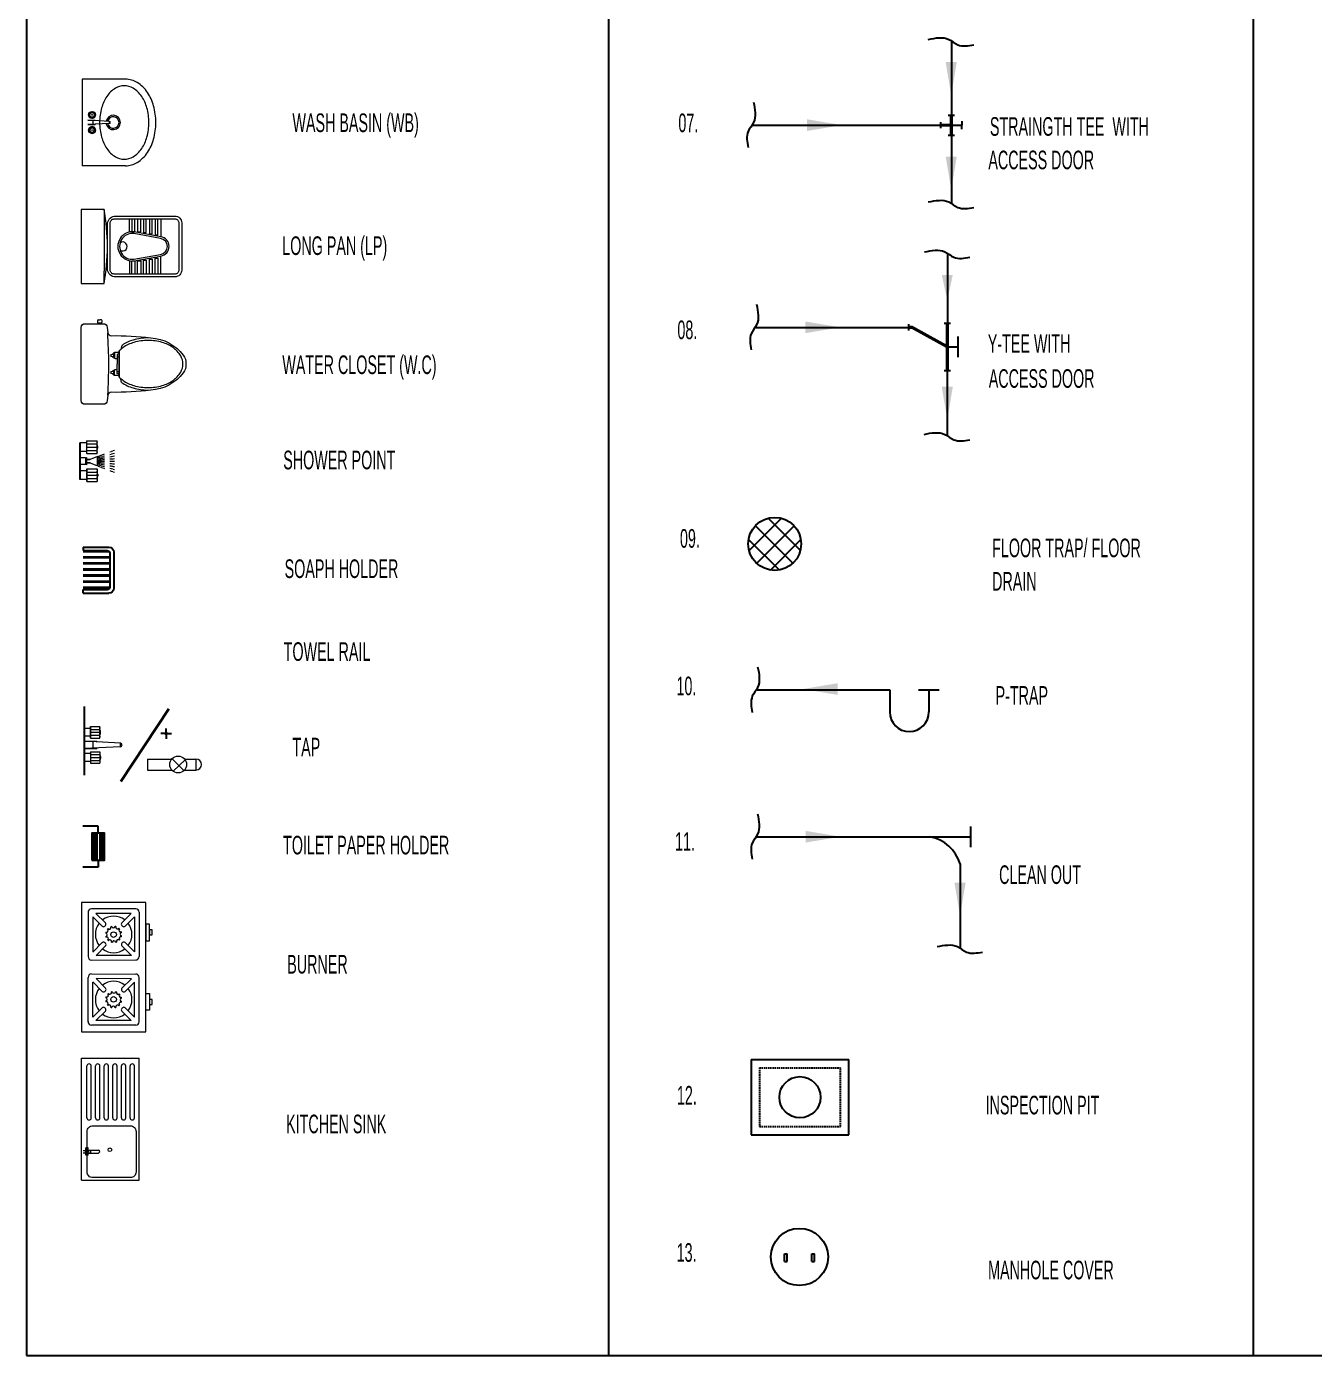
# Model space of a CAD drawing. Header units: inches. Extents: x -54558 to 35158, y -4190 to 41945.
# Drawn here: x 15563.7 to 16010.2, y -1578.7 to -1117.8 of the extents above; entities that cross this region are included whole.
import ezdxf

# ---------------------------------------------------------------- set-up
doc = ezdxf.new("R2010")
doc.units = ezdxf.units.IN
doc.header["$MEASUREMENT"] = 0
doc.linetypes.add('DASHEDX2', pattern=[1.5, 1, -0.5])
doc.linetypes.add('DIVIDE', pattern=[1.25, 0.5, -0.25, 0, -0.25, 0, -0.25])
doc.layers.get('0').update_dxf_attribs({"true_color": 0xe4c8de})
for name, color, linetype in [('A-wall', 5, 'Continuous'), ('DIM', 9, 'Continuous'), ('Dot Line', 3, 'Continuous'), ('FUR', 30, 'Continuous'), ('P-FIXTURE', 4, 'Continuous'), ('P-WASTE-WATER-PIPE', 5, 'DIVIDE'), ('PIPE1', 202, 'Continuous'), ('sheed', 253, 'Continuous'), ('text', 142, 'Continuous'), ('VALVE', 150, 'Continuous')]:
    doc.layers.add(name, color=color, linetype=linetype)
for name, color, linetype, lineweight in [('FIX', 140, 'Continuous', 9), ('fixture', 8, 'Continuous', 5), ('illustr-TOILET FIXTURE', 7, 'Continuous', 0), ('WALL', 250, 'Continuous', 30)]:
    doc.layers.add(name, color=color, linetype=linetype, lineweight=lineweight)
doc.styles.add('style3', font='swisscl.ttf')

# ---------------------------------------------------------------- blocks, each defined once
blk = doc.blocks.new('BR')
at = {"layer": 'fixture'}
for p, q in [((-4.75, 26.41), (4.75, 26.39)), ((-5.5, 25.66), (-5.5, 16.16)), ((-4.5, 24.7), (-4.5, 17.14)), ((-2.48, 22.67), (-4.5, 24.7)), ((-3.8, 25.41), (-1.77, 23.38)), ((-3.8, 25.41), (3.81, 25.41)), ((1.76, 23.37), (3.81, 25.41)), ((4.5, 24.68), (2.46, 22.66)), ((4.5, 24.7), (4.5, 17.14)), ((5.5, 25.66), (5.5, 16.16)), ((-1.77, 22.81), (-1.91, 22.67)), ((1.9, 22.66), (1.75, 22.8)), ((-4.5, 17.14), (-2.49, 19.14)), ((-1.78, 18.43), (-3.82, 16.41)), ((-1.92, 19.14), (-1.78, 19)), ((3.77, 16.39), (1.74, 18.43)), ((1.75, 18.99), (1.89, 19.13)), ((2.45, 19.13), (4.48, 17.1)), ((4.72, 15.39), (-4.75, 15.41)), ((-3.82, 16.41), (3.77, 16.39)), ((-5.5, 2.13), (-5.5, 11.63)), ((4.72, 12.41), (-4.75, 12.38)), ((5.5, 2.13), (5.5, 11.63)), ((-4.5, 10.66), (-2.49, 8.65)), ((-4.5, 3.09), (-4.5, 10.66)), ((-3.82, 11.39), (3.77, 11.4)), ((-1.78, 9.36), (-3.82, 11.39)), ((-1.92, 8.65), (-1.78, 8.8)), ((3.77, 11.4), (1.74, 9.37)), ((1.75, 8.8), (1.89, 8.66)), ((2.45, 8.66), (4.48, 10.7)), ((4.5, 3.09), (4.5, 10.66)), ((-2.48, 5.13), (-4.5, 3.09)), ((-3.8, 2.39), (-1.77, 4.42)), ((-1.77, 4.99), (-1.91, 5.13)), ((1.9, 5.14), (1.75, 4.99)), ((1.76, 4.43), (3.81, 2.39)), ((4.5, 3.11), (2.46, 5.14)), ((-4.75, 1.38), (4.75, 1.41)), ((-3.8, 2.39), (3.81, 2.39))]:
    blk.add_line(p, q, dxfattribs=at)
for points in [[(-6.91, 27.8), (-6.91, 0), (6.91, 0), (6.91, 27.8)], [(-6.91, 23.18), (-6.91, 19.58), (-7.73, 19.58), (-7.73, 23.18)], [(-8.31, 21.92), (-8.31, 20.85), (-7.73, 20.85), (-7.73, 21.92)], [(-8.31, 7), (-8.31, 5.93), (-7.73, 5.93), (-7.73, 7)], [(-6.91, 4.66), (-6.91, 8.26), (-7.73, 8.26), (-7.73, 4.66)]]:
    blk.add_lwpolyline(points, close=True, dxfattribs=at)
for centre in [(0.01, 20.86), (0.01, 6.93)]:
    blk.add_circle(centre, 0.597, dxfattribs=at)
for centre, radius, start, end in [((-4.75, 25.66), 0.75, 89.8639, 179.8639), ((4.75, 25.64), 0.75, 359.8639, 89.8639), ((-0.01, 20.9), 3.93, 142.1744, 217.5534), ((-0.01, 20.9), 3.93, 52.1744, 127.5534), ((-2.05, 23.09), 0.4, 314.8639, 44.8639), ((2.04, 23.08), 0.4, 134.8639, 224.8639), ((-0.01, 20.9), 3.93, 322.1744, 37.5534), ((-2.2, 22.95), 0.4, 224.8639, 314.8639), ((-1.74, 20.96), 0.35, 272.6767, 83.2818), ((-0.01, 20.9), 1.74, 189.5457, 196.4128), ((-0.01, 20.9), 1.74, 159.5457, 166.4128), ((-1.54, 20.09), 0.35, 302.6767, 113.2818), ((-1.48, 21.82), 0.35, 242.6767, 53.2818), ((-0.01, 20.9), 1.74, 129.5457, 136.4128), ((-0.83, 22.43), 0.35, 212.6767, 23.2818), ((-0.01, 20.9), 1.74, 99.5457, 106.4128), ((0.05, 22.63), 0.35, 182.6767, 353.2818), ((-0.01, 20.9), 1.74, 69.5457, 76.4128), ((0.91, 22.37), 0.35, 152.6767, 323.2818), ((1.46, 19.98), 0.35, 62.6767, 233.2818), ((1.52, 21.71), 0.35, 122.6767, 293.2818), ((-0.01, 20.9), 1.74, 39.5457, 46.4128), ((1.72, 20.84), 0.35, 92.6767, 263.2818), ((-0.01, 20.9), 1.74, 339.5457, 346.4128), ((-0.01, 20.9), 1.74, 9.5457, 16.4128), ((2.18, 22.94), 0.4, 224.8639, 314.8639), ((-2.21, 18.86), 0.4, 44.8639, 134.8639), ((-0.01, 20.9), 3.93, 232.1744, 307.5534), ((-2.06, 18.72), 0.4, 314.8639, 44.8639), ((-0.01, 20.9), 1.74, 219.5457, 226.4128), ((-0.93, 19.43), 0.35, 332.6767, 143.2818), ((-0.01, 20.9), 1.74, 249.5457, 256.4128), ((-0.07, 19.17), 0.35, 2.6767, 173.2818), ((-0.01, 20.9), 1.74, 279.5457, 286.4128), ((0.8, 19.37), 0.35, 32.6767, 203.2818), ((-0.01, 20.9), 1.74, 309.5457, 316.4128), ((2.03, 18.71), 0.4, 134.8639, 224.8639), ((2.17, 18.85), 0.4, 44.8639, 134.8639), ((-4.75, 16.16), 0.75, 179.8639, 269.8639), ((4.73, 16.14), 0.75, 269.8639, 359.8639), ((-4.75, 11.63), 0.75, 90.1361, 180.1361), ((4.73, 11.66), 0.75, 0.1361, 90.1361), ((-0.01, 6.89), 3.93, 142.4466, 217.8256), ((-2.21, 8.94), 0.4, 225.1361, 315.1361), ((-0.01, 6.89), 3.93, 52.4466, 127.8256), ((-2.06, 9.08), 0.4, 315.1361, 45.1361), ((-0.01, 6.89), 1.74, 103.5872, 110.4543), ((-0.07, 8.63), 0.35, 186.7182, 357.3233), ((-0.01, 6.89), 1.74, 73.5872, 80.4543), ((2.03, 9.09), 0.4, 135.1361, 225.1361), ((2.17, 8.95), 0.4, 225.1361, 315.1361), ((-0.01, 6.89), 3.93, 322.4466, 37.8256), ((-0.01, 6.89), 1.74, 163.5872, 170.4543), ((-1.74, 6.83), 0.35, 276.7182, 87.3233), ((-0.01, 6.89), 1.74, 193.5872, 200.4543), ((-1.54, 7.71), 0.35, 246.7182, 57.3233), ((-1.48, 5.98), 0.35, 306.7182, 117.3233), ((-0.01, 6.89), 1.74, 133.5872, 140.4543), ((-0.93, 8.36), 0.35, 216.7182, 27.3233), ((-0.83, 5.36), 0.35, 336.7182, 147.3233), ((0.8, 8.42), 0.35, 156.7182, 327.3233), ((0.91, 5.43), 0.35, 36.7182, 207.3233), ((-0.01, 6.89), 1.74, 43.5872, 50.4543), ((1.46, 7.81), 0.35, 126.7182, 297.3233), ((1.52, 6.08), 0.35, 66.7182, 237.3233), ((-0.01, 6.89), 1.74, 313.5872, 320.4543), ((1.72, 6.96), 0.35, 96.7182, 267.3233), ((-0.01, 6.89), 1.74, 13.5872, 20.4543), ((-0.01, 6.89), 1.74, 343.5872, 350.4543), ((-2.2, 4.84), 0.4, 45.1361, 135.1361), ((-0.01, 6.89), 3.93, 232.4466, 307.8256), ((-2.05, 4.7), 0.4, 315.1361, 45.1361), ((-0.01, 6.89), 1.74, 223.5872, 230.4543), ((-0.01, 6.89), 1.74, 253.5872, 260.4543), ((0.05, 5.16), 0.35, 6.7182, 177.3233), ((-0.01, 6.89), 1.74, 283.5872, 290.4543), ((2.04, 4.71), 0.4, 135.1361, 225.1361), ((2.18, 4.85), 0.4, 45.1361, 135.1361), ((-4.75, 2.13), 0.75, 180.1361, 270.1361), ((4.75, 2.16), 0.75, 270.1361, 0.1361)]:
    blk.add_arc(centre, radius, start, end, dxfattribs=at)
blk = doc.blocks.new('t')
at = {"layer": 'DIM'}
for q in [(-1.125, 0), (0, 1.125), (1.125, 0), (0, -1.125)]:
    blk.add_line((0, 0), q, dxfattribs=at)
at = {"layer": 'DIM', "color": 6, "const_width": 0.375}
blk.add_lwpolyline([(-0.1875, 0, 1), (0.1875, 0, 1)], format="xyb", close=True, dxfattribs=at)
blk = doc.blocks.new('TH')
at = {"layer": 'FUR', "ltscale": 0.2}
for p, q in [((3.19, 0), (0, 0)), ((3.19, -1.42), (3.19, 0)), ((3.19, -7.04), (3.19, -8.47)), ((3.19, -8.47), (0, -8.47))]:
    blk.add_line(p, q, dxfattribs=at)
blk.add_lwpolyline([(1.88, -7.04), (4.49, -7.04), (4.49, -1.42), (1.88, -1.42)], close=True, dxfattribs=at)
blk = doc.blocks.new('P')
at = {"layer": 'illustr-TOILET FIXTURE'}
for p, q in [((-7.4, 21.38), (-2.63, 21.38)), ((-3.15, 20.61), (-7.4, 20.61)), ((-7.4, 19.85), (-3.15, 19.85)), ((-7.4, 19.09), (-7.4, 19.85)), ((-3.44, 19.09), (-7.4, 19.09)), ((-7.4, 18.32), (-3.44, 18.32)), ((-7.4, 17.45), (-7.4, 18.32)), ((-3.44, 18.32), (-3.44, 19.09)), ((-3.15, 19.85), (-3.15, 20.61)), ((7.35, 21.38), (2.58, 21.38)), ((3.1, 19.85), (3.1, 20.61)), ((3.1, 20.61), (7.35, 20.61)), ((7.35, 19.85), (3.1, 19.85)), ((3.39, 18.32), (3.39, 19.09)), ((3.39, 19.09), (7.35, 19.09)), ((7.35, 18.32), (3.39, 18.32)), ((7.35, 19.09), (7.35, 19.85)), ((7.35, 17.45), (7.35, 18.32)), ((-3.72, 17.45), (-7.4, 17.45)), ((-7.4, 16.69), (-3.72, 16.69)), ((-7.4, 16.03), (-7.4, 16.69)), ((-3.92, 16.03), (-7.4, 16.03)), ((-7.4, 14.39), (-7.4, 15.16)), ((-7.4, 15.16), (-3.92, 15.16)), ((-3.92, 14.39), (-7.4, 14.39)), ((-3.92, 15.16), (-3.92, 16.03)), ((-3.92, 13.63), (-3.92, 14.39)), ((-3.72, 16.69), (-3.72, 17.45)), ((3.67, 16.69), (3.67, 17.45)), ((3.67, 17.45), (7.35, 17.45)), ((7.35, 16.69), (3.67, 16.69)), ((3.87, 15.16), (3.87, 16.03)), ((3.87, 16.03), (7.35, 16.03)), ((7.35, 15.16), (3.87, 15.16)), ((3.87, 13.63), (3.87, 14.39)), ((3.87, 14.39), (7.35, 14.39)), ((7.35, 16.03), (7.35, 16.69)), ((7.35, 14.39), (7.35, 15.16)), ((-7.4, 12.98), (-7.4, 13.63)), ((-7.4, 13.63), (-3.92, 13.63)), ((-3.92, 12.98), (-7.4, 12.98)), ((7.35, 13.63), (3.87, 13.63)), ((3.87, 12.98), (7.35, 12.98)), ((7.35, 12.98), (7.35, 13.63)), ((-9.97, 6.17), (-9.97, 0)), ((-9.97, 6.17), (6.64, 6.17)), ((9.97, 6.17), (6.64, 6.17)), ((9.97, 0), (9.97, 6.17)), ((-9.97, 0), (9.97, 0))]:
    blk.add_line(p, q, dxfattribs=at)
for points in [[(-8.15, 8.85), (-8.15, 25.19, -0.414214), (-6.35, 26.99), (6.35, 26.99, -0.414214), (8.15, 25.19), (8.15, 8.85, -0.361025), (5.85, 7.05), (-5.85, 7.05, -0.361025)], [(-7.4, 8.85), (-7.4, 25.19, -0.414214), (-6.35, 26.24), (6.35, 26.24, -0.414214), (7.4, 25.19), (7.4, 8.85, -0.414214), (6.35, 7.8), (-6.35, 7.8, -0.414214)], [(-3.94, 14.19, 1.110971), (3.89, 14.19), (2.58, 21.41, 0.840367), (-2.63, 21.41)], [(-3.49, 14.13, 1.105756), (3.44, 14.13), (2.13, 21.33, 0.840928), (-2.18, 21.33)]]:
    blk.add_lwpolyline(points, format="xyb", close=True, dxfattribs=at)
for centre, radius, start, end in [((0, 11.11), 1.22, 327.8035, 213.132), ((0, -49.63), 56.68, 79.8722, 100.1278)]:
    blk.add_arc(centre, radius, start, end, dxfattribs=at)
blk = doc.blocks.new('C')
at = {"layer": 'fixture'}
for p, q in [((-4.7, 10.79), (-3.97, 10.67)), ((4.94, 10.83), (3.97, 10.67)), ((3.53, 10.19), (-3.52, 10.19)), ((-11.9, 5.39), (-11.9, 4.98)), ((-11.9, 4.58), (-11.9, 4.99))]:
    blk.add_line(p, q, dxfattribs=at)
blk.add_lwpolyline([(0.02, 28.07, -0.224018), (2.35, 27.39, -0.224202), (7.01, 18.7, -0.038191), (7.6, 8.11, 0.314361), (8.38, 7.11), (9.92, 7, -0.391817), (10.83, 6.02), (10.83, 0.98, -0.414214), (9.84, 0), (0, 0), (-9.84, 0, -0.414214), (-10.83, 0.98), (-10.83, 6.02, -0.391817), (-9.92, 7), (-8.38, 7.11, 0.314361), (-7.6, 8.11, -0.038191), (-7.01, 18.7, -0.224202), (-2.35, 27.39, -0.224018), (-0.02, 28.07, 0.077941)], format="xyb", close=True, dxfattribs=at)
for points in [[(-3.52, 10.19), (3.53, 10.19)], [(-3.1, 8.93), (-1.53, 8.93)], [(-1.97, 9.64), (-1.97, 10.19)], [(-1.49, 9.14), (-1.49, 9.64)], [(1.49, 9.14), (1.49, 9.64)], [(3.1, 8.93), (1.53, 8.93)], [(1.97, 9.64), (1.97, 10.19)], [(-10.82, 5.38), (-10.98, 5.38), (-10.98, 4.59), (-10.83, 4.59)]]:
    blk.add_lwpolyline(points, dxfattribs=at)
for points in [[(-3.13, 10.19), (-3.13, 9.14, 0.612903)], [(-3.13, 9.14, 0.271032), (-2.68, 8.44, 0.027813)], [(-2.68, 10.19), (-2.63, 9.84, 0.373238), (-2.39, 9.64), (0, 9.64)], [(-1.95, 8.44, 0.271032), (-1.49, 9.14, 0.027813)], [(2.68, 10.19), (2.63, 9.84, -0.373238), (2.39, 9.64), (0, 9.64)], [(1.95, 8.44, -0.271032), (1.49, 9.14, -0.027813)], [(3.13, 9.14, -0.271032), (2.68, 8.44, -0.027813)], [(3.13, 10.19), (3.13, 9.14, -0.612903)], [(-10.98, 4.46), (-10.98, 5.51, 0.430276)]]:
    blk.add_lwpolyline(points, format="xyb", dxfattribs=at)
for centre in [(-2.31, 8.36), (2.31, 8.36)]:
    blk.add_circle(centre, 0.372, dxfattribs=at)
for centre, radius, start, end in [((1.44, 20.58), 7.13, 120.6847, 145.0834), ((0, 23.01), 4.31, 90, 120.6847), ((0, 23.01), 4.31, 59.3153, 90), ((-1.44, 20.58), 7.13, 34.9166, 59.3153), ((7.32, 17.95), 13.66, 163.8734, 180), ((3.72, 18.99), 9.91, 145.0834, 163.8734), ((-3.72, 18.99), 9.91, 16.1266, 34.9166), ((-7.32, 17.95), 13.66, 0, 16.1266), ((7.32, 17.95), 14.33, 180, 196.1266), ((7.32, 17.95), 13.66, 180, 196.1266), ((-7.32, 17.95), 13.66, 343.8734, 0), ((-7.32, 17.95), 14.33, 343.8734, 0), ((3.72, 16.91), 10.58, 196.1266, 213.6136), ((3.72, 16.91), 9.91, 196.1266, 214.9166), ((-4.6, 11.37), 0.591, 213.6136, 260.6093), ((1.44, 15.31), 7.13, 214.9166, 225.9072), ((-1.88, 15.62), 7.67, 314.9319, 325.0834), ((-3.72, 16.91), 9.91, 325.0834, 343.8734), ((-3.72, 16.91), 10.58, 324.98, 343.8734), ((0.4, -126.63), 134.03, 86.5839, 93.7581), ((-11.74, 5.39), 0.157, 111.1348, 180), ((-11.74, 4.58), 0.157, 180, 248.8652), ((-11.42, 4.58), 1.03, 64.7056, 111.1348), ((-11.42, 5.39), 1.03, 248.8652, 295.2944)]:
    blk.add_arc(centre, radius, start, end, dxfattribs=at)
blk = doc.blocks.new('SHOWER')
for p, q in [((-0.38, -0.97), (-0.38, 0)), ((-1.05, -2.72), (-1.14, -2.97)), ((-1.05, -2.72), (-1.14, -2.97)), ((-0.38, -0.97), (-1, -2.6)), ((1, -2.6), (-1, -2.6)), ((-0.77, -2.72), (-0.84, -2.97)), ((-0.77, -2.72), (-0.84, -2.97)), ((-0.51, -2.72), (-0.55, -2.97)), ((-0.51, -2.72), (-0.55, -2.97)), ((-0.25, -2.72), (-0.28, -2.97)), ((-0.25, -2.72), (-0.28, -2.97)), ((0, -2.72), (0, -2.97)), ((0, -2.72), (0, -2.97)), ((0.25, -2.72), (0.27, -2.97)), ((0.25, -2.72), (0.27, -2.97)), ((0.5, -2.72), (0.55, -2.97)), ((0.5, -2.72), (0.55, -2.97)), ((0.77, -2.72), (0.84, -2.97)), ((0.77, -2.72), (0.84, -2.97)), ((1.04, -2.72), (1.14, -2.97)), ((1.04, -2.72), (1.14, -2.97)), ((1.04, -2.72), (1.14, -2.97)), ((1.04, -2.72), (1.14, -2.97)), ((-2.15, -5.58), (-2.24, -5.83)), ((-2.15, -5.58), (-2.24, -5.83)), ((-2.01, -5.22), (-2.11, -5.47)), ((-2.01, -5.22), (-2.11, -5.47)), ((-1.58, -5.58), (-1.65, -5.83)), ((-1.58, -5.58), (-1.65, -5.83)), ((-1.46, -3.79), (-1.56, -4.04)), ((-1.46, -3.79), (-1.56, -4.04)), ((-1.48, -5.22), (-1.55, -5.47)), ((-1.48, -5.22), (-1.55, -5.47)), ((-1.32, -3.44), (-1.42, -3.69)), ((-1.32, -3.44), (-1.42, -3.69)), ((-1.19, -3.08), (-1.28, -3.33)), ((-1.19, -3.08), (-1.28, -3.33)), ((-1.07, -3.79), (-1.14, -4.04)), ((-1.07, -3.79), (-1.14, -4.04)), ((-1.04, -5.58), (-1.09, -5.83)), ((-1.04, -5.58), (-1.09, -5.83)), ((-0.97, -3.44), (-1.04, -3.69)), ((-0.97, -3.44), (-1.04, -3.69)), ((-0.97, -5.22), (-1.02, -5.47)), ((-0.97, -5.22), (-1.02, -5.47)), ((-0.87, -3.08), (-0.94, -3.33)), ((-0.87, -3.08), (-0.94, -3.33)), ((-0.71, -3.79), (-0.75, -4.04)), ((-0.71, -3.79), (-0.75, -4.04)), ((-0.64, -3.44), (-0.69, -3.69)), ((-0.64, -3.44), (-0.69, -3.69)), ((-0.57, -3.08), (-0.62, -3.33)), ((-0.57, -3.08), (-0.62, -3.33)), ((-0.52, -5.58), (-0.54, -5.83)), ((-0.52, -5.58), (-0.54, -5.83)), ((-0.48, -5.22), (-0.51, -5.47)), ((-0.48, -5.22), (-0.51, -5.47)), ((-0.35, -3.79), (-0.38, -4.04)), ((-0.35, -3.79), (-0.38, -4.04)), ((-0.32, -3.44), (-0.34, -3.69)), ((-0.32, -3.44), (-0.34, -3.69)), ((-0.29, -3.08), (-0.31, -3.33)), ((-0.29, -3.08), (-0.31, -3.33)), ((-0.01, -5.58), (-0.01, -5.83)), ((-0.01, -5.58), (-0.01, -5.83)), ((0, -3.08), (0, -3.33)), ((0, -3.08), (0, -3.33)), ((0, -3.44), (0, -3.69)), ((0, -3.44), (0, -3.69)), ((0, -3.79), (0, -4.04)), ((0, -3.79), (0, -4.04)), ((0, -5.22), (-0.01, -5.47)), ((0, -5.22), (-0.01, -5.47)), ((0.28, -3.08), (0.3, -3.33)), ((0.28, -3.08), (0.3, -3.33)), ((0.31, -3.44), (0.34, -3.69)), ((0.31, -3.44), (0.34, -3.69)), ((0.35, -3.79), (0.37, -4.04)), ((0.35, -3.79), (0.37, -4.04)), ((0.48, -5.22), (0.5, -5.47)), ((0.48, -5.22), (0.5, -5.47)), ((0.51, -5.58), (0.53, -5.83)), ((0.51, -5.58), (0.53, -5.83)), ((0.57, -3.08), (0.61, -3.33)), ((0.57, -3.08), (0.61, -3.33)), ((0.63, -3.44), (0.68, -3.69)), ((0.63, -3.44), (0.68, -3.69)), ((0.7, -3.79), (0.75, -4.04)), ((0.7, -3.79), (0.75, -4.04)), ((0.87, -3.08), (0.94, -3.33)), ((0.87, -3.08), (0.94, -3.33)), ((0.96, -5.22), (1.01, -5.47)), ((0.96, -5.22), (1.01, -5.47)), ((0.97, -3.44), (1.04, -3.69)), ((0.97, -3.44), (1.04, -3.69)), ((1.03, -5.58), (1.07, -5.83)), ((1.03, -5.58), (1.07, -5.83)), ((1.07, -3.79), (1.14, -4.04)), ((1.07, -3.79), (1.14, -4.04)), ((1.18, -3.08), (1.27, -3.33)), ((1.18, -3.08), (1.27, -3.33)), ((1.18, -3.08), (1.27, -3.33)), ((1.18, -3.08), (1.27, -3.33)), ((1.32, -3.44), (1.41, -3.69)), ((1.32, -3.44), (1.41, -3.69)), ((1.32, -3.44), (1.41, -3.69)), ((1.32, -3.44), (1.41, -3.69)), ((1.45, -3.79), (1.55, -4.04)), ((1.45, -3.79), (1.55, -4.04)), ((1.45, -3.79), (1.55, -4.04)), ((1.45, -3.79), (1.55, -4.04)), ((1.47, -5.22), (1.54, -5.47)), ((1.47, -5.22), (1.54, -5.47)), ((1.57, -5.58), (1.64, -5.83)), ((1.57, -5.58), (1.64, -5.83)), ((2, -5.22), (2.09, -5.47)), ((2, -5.22), (2.09, -5.47)), ((2, -5.22), (2.09, -5.47)), ((2, -5.22), (2.09, -5.47)), ((2.14, -5.58), (2.23, -5.83)), ((2.14, -5.58), (2.23, -5.83)), ((2.14, -5.58), (2.23, -5.83)), ((2.14, -5.58), (2.23, -5.83)), ((-2.28, -5.94), (-2.38, -6.19)), ((-2.28, -5.94), (-2.38, -6.19)), ((-1.68, -5.94), (-1.75, -6.19)), ((-1.68, -5.94), (-1.75, -6.19)), ((-1.11, -5.94), (-1.15, -6.19)), ((-1.11, -5.94), (-1.15, -6.19)), ((-0.55, -5.94), (-0.57, -6.19)), ((-0.55, -5.94), (-0.57, -6.19)), ((-0.01, -5.94), (-0.01, -6.19)), ((-0.01, -5.94), (-0.01, -6.19)), ((0.54, -5.94), (0.56, -6.19)), ((0.54, -5.94), (0.56, -6.19)), ((1.09, -5.94), (1.14, -6.19)), ((1.09, -5.94), (1.14, -6.19)), ((1.67, -5.94), (1.74, -6.19)), ((1.67, -5.94), (1.74, -6.19)), ((2.27, -5.94), (2.37, -6.19)), ((2.27, -5.94), (2.37, -6.19)), ((2.27, -5.94), (2.37, -6.19)), ((2.27, -5.94), (2.37, -6.19))]:
    blk.add_line(p, q)
at = {"ltscale": 0.5}
blk.add_lwpolyline([(0.38, 0), (0.38, -0.97), (0.38, 0), (-0.38, 0), (-0.38, -0.97), (-1, -2.6), (1, -2.6), (0.38, -0.97)], dxfattribs=at)
blk = doc.blocks.new('*X517')
at = {"color": 0}
for p, q in [((5646.34, 5293.28), (5649.09, 5293.28)), ((5646.34, 5293.2), (5649.09, 5293.2)), ((5646.34, 5293.12), (5649.09, 5293.12)), ((5646.34, 5292.66), (5649.09, 5292.66)), ((5646.36, 5293.75), (5649.09, 5293.75)), ((5646.42, 5293.83), (5649.09, 5293.83)), ((5646.34, 5292.58), (5649.09, 5292.58)), ((5646.34, 5292.5), (5649.09, 5292.5)), ((5646.34, 5292.03), (5649.09, 5292.03)), ((5646.34, 5291.95), (5649.09, 5291.95)), ((5646.34, 5291.88), (5649.09, 5291.88)), ((5646.34, 5291.41), (5649.09, 5291.41)), ((5646.34, 5291.33), (5649.09, 5291.33)), ((5646.34, 5291.25), (5649.09, 5291.25)), ((5646.34, 5290.78), (5649.09, 5290.78)), ((5646.34, 5290.7), (5649.09, 5290.7)), ((5646.34, 5290.62), (5649.09, 5290.62)), ((5646.34, 5290.16), (5649.09, 5290.16)), ((5646.35, 5290.08), (5649.09, 5290.08)), ((5646.39, 5290), (5649.09, 5290))]:
    blk.add_line(p, q, dxfattribs=at)
blk = doc.blocks.new('SH0P-TRAY')
at = {"layer": 'illustr-TOILET FIXTURE', "lineweight": -3}
for p, q in [((-0.11, 0.45), (-0.11, -2.33)), ((-0.11, 0.45), (0.28, 0.45)), ((0.28, 0.45), (0.28, -2.19)), ((4.89, 0.45), (4.5, 0.45)), ((4.5, 0.45), (4.5, -2.19)), ((4.89, 0.45), (4.89, -2.33)), ((0.55, -2.45), (4.24, -2.45)), ((0.45, -2.88), (4.34, -2.88))]:
    blk.add_line(p, q, dxfattribs=at)
for centre, radius, start, end in [((0.45, -2.33), 0.555, 180, 270), ((0.55, -2.19), 0.264, 180, 270), ((4.24, -2.19), 0.264, 270, 0), ((4.34, -2.33), 0.555, 270, 0)]:
    blk.add_arc(centre, radius, start, end, dxfattribs=at)
at = {"layer": 'illustr-TOILET FIXTURE', "lineweight": -3, "xscale": 1.055245921, "yscale": 1.055245921, "zscale": 1.055245921, "rotation": 90}
blk.add_blockref('*X517', (5586.65, -5960.73), dxfattribs=at)

msp = doc.modelspace()

# ---------------------------------------------------------------- hatches: boundary and pattern name
at = {"layer": 'P-FIXTURE'}
h = msp.add_hatch(dxfattribs=at)
h.set_pattern_fill('ANSI37', color=256, scale=40, style=0)
h.set_pattern_definition([(45, (13471.971, -31268.377), (-3.5355339, 3.5355339), []), (135, (13471.971, -31268.377), (-3.5355339, -3.5355339), [])])
h.paths.add_polyline_path([(15813.897, -1297.202, 1), (15832.252, -1297.202, 1)])

# ---------------------------------------------------------------- linework, layer by layer
at = {"layer": 'A-wall', "linetype": 'ByBlock', "ltscale": 9}
for points in [[(15886.181, -1130.085), (15884.267, -1141.566), (15882.354, -1130.085)], [(15834.27, -1149.91), (15846.4, -1151.932), (15834.27, -1153.954)], [(15886.181, -1162.887), (15884.267, -1174.368), (15882.354, -1162.887)], [(15833.698, -1220.065), (15845.828, -1222.086), (15833.698, -1224.108)], [(15884.815, -1242.693), (15882.902, -1254.173), (15880.988, -1242.693)], [(15844.873, -1349.57), (15832.743, -1347.548), (15844.873, -1345.526)], [(15833.787, -1396.751), (15845.917, -1398.773), (15833.787, -1400.795)], [(15889.242, -1414.751), (15887.329, -1426.232), (15885.415, -1414.751)]]:
    msp.add_solid(points, dxfattribs=at)
at = {"layer": 'DIM', "ltscale": 10}
msp.add_line((15582.19, -1262.164), (15582.19, -1274.859), dxfattribs=at)
at = {"layer": 'Dot Line', "linetype": 'DASHEDX2', "ltscale": 0.5}
for p, q in [((15817.762, -1478.937), (15817.762, -1499.336)), ((15817.762, -1478.937), (15845.881, -1478.937)), ((15845.881, -1499.336), (15845.881, -1478.937)), ((15817.762, -1499.336), (15845.881, -1499.336))]:
    msp.add_line(p, q, dxfattribs=at)
at = {"layer": 'FIX'}
for p, q in [((15584.481, -1262.164), (15582.19, -1262.164)), ((15584.564, -1265.866), (15584.564, -1261.431)), ((15584.564, -1261.431), (15588.151, -1261.431)), ((15584.564, -1262.54), (15588.151, -1262.54)), ((15588.151, -1265.866), (15588.151, -1261.431)), ((15584.481, -1265.133), (15582.19, -1265.133)), ((15582.19, -1267.377), (15582.19, -1269.646)), ((15584.146, -1267.377), (15582.19, -1267.377)), ((15584.146, -1267.377), (15584.146, -1269.646)), ((15584.482, -1267.264), (15584.482, -1269.759)), ((15584.564, -1263.648), (15588.151, -1263.648)), ((15584.564, -1264.757), (15588.151, -1264.757)), ((15584.564, -1265.866), (15588.151, -1265.866)), ((15588.34, -1263.301), (15588.432, -1263.301)), ((15588.34, -1263.996), (15588.432, -1263.996)), ((15588.359, -1263.648), (15588.432, -1263.648)), ((15588.432, -1263.996), (15588.432, -1263.301)), ((15584.146, -1269.646), (15582.19, -1269.646)), ((15584.481, -1271.89), (15582.19, -1271.89)), ((15584.564, -1271.157), (15584.564, -1275.592)), ((15584.564, -1271.157), (15588.151, -1271.157)), ((15588.151, -1271.157), (15588.151, -1275.592)), ((15584.481, -1274.859), (15582.19, -1274.859)), ((15584.564, -1272.266), (15588.151, -1272.266)), ((15584.564, -1273.375), (15588.151, -1273.375)), ((15584.564, -1274.483), (15588.151, -1274.483)), ((15584.564, -1275.592), (15588.151, -1275.592)), ((15588.34, -1273.027), (15588.432, -1273.027)), ((15588.34, -1273.722), (15588.432, -1273.722)), ((15588.359, -1273.375), (15588.432, -1273.375)), ((15588.432, -1273.027), (15588.432, -1273.722)), ((15582.695, -1475.579), (15602.709, -1475.579)), ((15582.695, -1517.879), (15582.695, -1475.579)), ((15584.597, -1496.279), (15584.597, -1478.297)), ((15586.098, -1496.279), (15586.098, -1478.297)), ((15587.599, -1496.279), (15587.599, -1478.297)), ((15589.1, -1496.279), (15589.1, -1478.297)), ((15590.601, -1496.279), (15590.601, -1478.297)), ((15592.102, -1496.279), (15592.102, -1478.297)), ((15593.603, -1496.279), (15593.603, -1478.297)), ((15595.104, -1496.279), (15595.104, -1478.297)), ((15596.605, -1496.279), (15596.605, -1478.297)), ((15598.106, -1496.279), (15598.106, -1478.297)), ((15599.607, -1496.279), (15599.607, -1478.297)), ((15601.108, -1496.279), (15601.108, -1478.297)), ((15602.709, -1517.879), (15602.709, -1475.579)), ((15585.056, -1506.668), (15584.256, -1506.668)), ((15584.256, -1509.271), (15584.256, -1506.668)), ((15585.056, -1509.271), (15585.056, -1506.668)), ((15583.366, -1507.625), (15585.97, -1507.625)), ((15583.366, -1508.426), (15585.97, -1508.426)), ((15585.056, -1509.271), (15584.256, -1509.271)), ((15584.402, -1507.525), (15588.611, -1507.525)), ((15584.429, -1508.526), (15588.611, -1508.526)), ((15585.97, -1508.426), (15585.97, -1507.625)), ((15582.695, -1517.879), (15602.709, -1517.879))]:
    msp.add_line(p, q, dxfattribs=at)
msp.add_lwpolyline([(15586.669, -1499.019), (15599.667, -1499.019, -0.4142136), (15601.669, -1501.02), (15601.669, -1515.03, -0.4142136), (15599.667, -1517.031), (15586.669, -1517.031, -0.4142136), (15584.668, -1515.03), (15584.668, -1501.02, -0.4142136)], format="xyb", close=True, dxfattribs=at)
for centre, radius in [((15592.597, -1507.336), 0.634), ((15584.668, -1508.025), 0.401)]:
    msp.add_circle(centre, radius, dxfattribs=at)
for centre, radius, start, end in [((15586.173, -1261.985), 1.702, 160.98819, 199.01181), ((15586.173, -1263.094), 1.702, 160.98819, 199.01181), ((15586.542, -1261.985), 1.702, 340.98819, 19.01181), ((15586.542, -1263.094), 1.702, 340.98819, 19.01181), ((15585.302, -1263.648), 3.057, 338.73792, 21.26208), ((15588.244, -1261.985), 0, 62.33463, 90), ((15584.146, -1266.821), 0.556, 270, 307.16776), ((15586.173, -1264.203), 1.702, 160.98819, 199.01181), ((15586.173, -1265.312), 1.702, 160.98819, 199.01181), ((15586.542, -1264.203), 1.702, 340.98819, 19.01181), ((15586.542, -1265.312), 1.702, 340.98819, 19.01181), ((15584.146, -1270.202), 0.556, 52.83225, 90), ((15586.173, -1271.711), 1.702, 160.98819, 199.01181), ((15586.542, -1271.711), 1.702, 340.98819, 19.01181), ((15586.173, -1272.82), 1.702, 160.98819, 199.01181), ((15586.173, -1273.929), 1.702, 160.98819, 199.01181), ((15586.173, -1275.038), 1.702, 160.98819, 199.01181), ((15585.302, -1273.375), 3.057, 338.73792, 21.26208), ((15586.542, -1272.82), 1.702, 340.98819, 19.01181), ((15586.542, -1273.929), 1.702, 340.98819, 19.01181), ((15586.542, -1275.038), 1.702, 340.98819, 19.01181), ((15588.244, -1275.038), 0, 270, 297.66537), ((15585.347, -1478.299), 0.751, 359.86763, 179.86763), ((15588.349, -1478.299), 0.751, 359.86763, 179.86763), ((15591.351, -1478.299), 0.751, 359.86763, 179.86763), ((15594.353, -1478.299), 0.751, 359.86763, 179.86763), ((15597.355, -1478.299), 0.751, 359.86763, 179.86763), ((15600.358, -1478.299), 0.751, 359.86763, 179.86763), ((15585.347, -1496.277), 0.751, 180.13237, 0.13237), ((15588.349, -1496.277), 0.751, 180.13237, 0.13237), ((15591.351, -1496.277), 0.751, 180.13237, 0.13237), ((15594.353, -1496.277), 0.751, 180.13237, 0.13237), ((15597.355, -1496.277), 0.751, 180.13237, 0.13237), ((15600.358, -1496.277), 0.751, 180.13237, 0.13237), ((15584.508, -1508.023), 0.509, 101.96913, 261.06481), ((15588.532, -1508.023), 0.509, 278.93519, 78.03087)]:
    msp.add_arc(centre, radius, start, end, dxfattribs=at)
at = {"layer": 'fixture'}
for p, q in [((15583.005, -1136.014), (15583.005, -1166.034)), ((15598.016, -1136.014), (15583.005, -1136.014)), ((15585.926, -1147.747), (15585.695, -1147.428)), ((15586.399, -1147.594), (15586.399, -1147.199)), ((15586.871, -1147.747), (15587.103, -1147.428)), ((15584.94, -1150.273), (15587.491, -1150.273)), ((15592.446, -1150.649), (15584.94, -1150.273)), ((15592.446, -1151.399), (15584.94, -1151.774)), ((15584.94, -1151.774), (15587.491, -1151.774)), ((15585.635, -1148.149), (15585.259, -1148.027)), ((15586.74, -1151.66), (15586.74, -1150.387)), ((15586.871, -1149.047), (15587.103, -1149.366)), ((15587.162, -1148.149), (15587.538, -1148.027)), ((15587.162, -1148.645), (15587.538, -1148.767)), ((15587.491, -1150.435), (15587.491, -1150.273)), ((15587.491, -1151.613), (15587.491, -1151.774)), ((15592.446, -1151.399), (15592.446, -1150.649)), ((15586.871, -1153.001), (15587.103, -1152.682)), ((15586.871, -1154.3), (15587.103, -1154.62)), ((15587.162, -1153.402), (15587.538, -1153.281)), ((15587.162, -1153.899), (15587.538, -1154.021)), ((15598.016, -1166.034), (15583.005, -1166.034))]:
    msp.add_line(p, q, dxfattribs=at)
at = {"layer": 'fixture', "linetype": 'Continuous'}
for p, q in [((15585.829, -1361.195), (15583.766, -1361.195)), ((15585.829, -1363.867), (15583.766, -1363.867)), ((15585.904, -1360.535), (15589.134, -1360.535)), ((15585.904, -1364.527), (15585.904, -1360.535)), ((15585.904, -1361.533), (15589.134, -1361.533)), ((15585.904, -1362.531), (15589.134, -1362.531)), ((15585.904, -1363.529), (15589.134, -1363.529)), ((15589.134, -1364.527), (15589.134, -1360.535)), ((15589.303, -1362.218), (15589.386, -1362.218)), ((15589.303, -1362.844), (15589.386, -1362.844)), ((15589.321, -1362.531), (15589.386, -1362.531)), ((15589.386, -1362.844), (15589.386, -1362.218)), ((15583.766, -1365.658), (15588.017, -1365.658)), ((15596.276, -1366.283), (15583.766, -1365.658)), ((15596.276, -1367.534), (15583.766, -1368.16)), ((15583.766, -1368.16), (15588.017, -1368.16)), ((15585.904, -1364.527), (15589.134, -1364.527)), ((15586.766, -1367.97), (15586.766, -1365.848)), ((15588.017, -1365.927), (15588.017, -1365.658)), ((15588.017, -1367.891), (15588.017, -1368.16)), ((15596.276, -1367.534), (15596.276, -1366.283)), ((15585.829, -1369.951), (15583.766, -1369.951)), ((15585.829, -1372.623), (15583.766, -1372.623)), ((15585.904, -1369.291), (15585.904, -1373.283)), ((15585.904, -1369.291), (15589.134, -1369.291)), ((15585.904, -1370.289), (15589.134, -1370.289)), ((15585.904, -1371.287), (15589.134, -1371.287)), ((15585.904, -1372.285), (15589.134, -1372.285)), ((15585.904, -1373.283), (15589.134, -1373.283)), ((15589.134, -1369.291), (15589.134, -1373.283)), ((15589.303, -1370.974), (15589.386, -1370.974)), ((15589.303, -1371.6), (15589.386, -1371.6)), ((15589.321, -1371.287), (15589.386, -1371.287)), ((15589.386, -1370.974), (15589.386, -1371.6)), ((15605.674, -1371.812), (15614.07, -1371.812)), ((15605.674, -1371.812), (15605.674, -1375.633)), ((15614.133, -1371.742), (15618.234, -1375.839)), ((15618.65, -1372.093), (15614.486, -1376.023)), ((15618.433, -1371.812), (15622.437, -1371.812)), ((15622.437, -1371.812), (15622.437, -1375.633)), ((15605.674, -1375.633), (15614.07, -1375.633)), ((15618.433, -1375.633), (15622.437, -1375.633))]:
    msp.add_line(p, q, dxfattribs=at)
at = {"layer": 'fixture'}
msp.add_lwpolyline([(15597.566, -1138.265, 0.1392199), (15594.488, -1139.139, 0.1070968), (15591.516, -1142.002, 0.0801147), (15589.701, -1145.949, 0.0678379), (15589.01, -1151.024, 0.0678379), (15589.701, -1156.098, 0.0801147), (15591.516, -1160.046, 0.1070968), (15594.488, -1162.909, 0.1392199), (15597.566, -1163.783, 0.1392199), (15600.643, -1162.909, 0.1070968), (15603.615, -1160.046, 0.0801147), (15605.43, -1156.098, 0.0678379), (15606.121, -1151.024, 0.0678379), (15605.43, -1145.949, 0.0801147), (15603.615, -1142.002, 0.1070968), (15600.643, -1139.139, 0.1392199)], format="xyb", close=True, dxfattribs=at)
msp.add_lwpolyline([(15598.016, -1166.034, 0.1398892), (15602.044, -1164.885, 0.1071181), (15605.633, -1161.409, 0.0798125), (15607.74, -1156.799, 0.067459), (15608.523, -1151.024, 0.067459), (15607.74, -1145.249, 0.0798125), (15605.633, -1140.639, 0.1071181), (15602.044, -1137.163, 0.1398892), (15598.016, -1136.014, 0.1398892)], format="xyb", dxfattribs=at)
for points in [[(15585.259, -1148.767), (15585.259, -1148.027), (15585.695, -1147.428), (15586.399, -1147.199), (15587.103, -1147.428), (15587.538, -1148.027), (15587.538, -1148.767), (15587.103, -1149.366), (15586.399, -1149.595), (15585.695, -1149.366)], [(15585.635, -1148.645), (15585.635, -1148.149), (15585.926, -1147.747), (15586.399, -1147.594), (15586.871, -1147.747), (15587.162, -1148.149), (15587.162, -1148.645), (15586.871, -1149.047), (15586.399, -1149.2), (15585.926, -1149.047)], [(15585.259, -1153.281), (15585.259, -1154.021), (15585.695, -1154.62), (15586.399, -1154.848), (15587.103, -1154.62), (15587.538, -1154.021), (15587.538, -1153.281), (15587.103, -1152.682), (15586.399, -1152.453), (15585.695, -1152.682)], [(15585.635, -1153.402), (15585.635, -1153.899), (15585.926, -1154.3), (15586.399, -1154.454), (15586.871, -1154.3), (15587.162, -1153.899), (15587.162, -1153.402), (15586.871, -1153.001), (15586.399, -1152.847), (15585.926, -1153.001)]]:
    msp.add_lwpolyline(points, close=True, dxfattribs=at)
for centre, radius in [((15586.399, -1148.397), 1.198), ((15586.399, -1148.397), 0.803), ((15586.399, -1148.397), 0.123), ((15586.399, -1153.651), 1.198), ((15586.399, -1153.651), 0.803), ((15586.399, -1153.651), 0.123)]:
    msp.add_circle(centre, radius, dxfattribs=at)
at = {"layer": 'fixture', "linetype": 'Continuous'}
msp.add_circle((15616.252, -1373.723), 2.9, dxfattribs=at)
at = {"layer": 'fixture'}
for centre, radius, start, end in [((15593.759, -1151.024), 2.498, 189.97392, 170.02608), ((15593.759, -1151.024), 1.998, 191.76482, 168.23518), ((15592.375, -1151.024), 0.382, 280.71723, 79.28277)]:
    msp.add_arc(centre, radius, start, end, dxfattribs=at)
at = {"layer": 'fixture', "linetype": 'Continuous'}
for centre, radius, start, end in [((15587.353, -1361.034), 1.532, 160.98819, 199.01181), ((15587.353, -1362.032), 1.532, 160.98819, 199.01181), ((15587.353, -1363.03), 1.532, 160.98819, 199.01181), ((15587.353, -1364.028), 1.532, 160.98819, 199.01181), ((15587.685, -1361.034), 1.532, 340.98819, 19.01181), ((15587.685, -1362.032), 1.532, 340.98819, 19.01181), ((15586.568, -1362.531), 2.752, 338.73792, 21.26208), ((15587.685, -1363.03), 1.532, 340.98819, 19.01181), ((15587.685, -1364.028), 1.532, 340.98819, 19.01181), ((15589.217, -1361.034), 0, 62.33463, 90), ((15596.157, -1366.909), 0.637, 280.71723, 79.28277), ((15587.353, -1369.79), 1.532, 160.98819, 199.01181), ((15587.353, -1370.788), 1.532, 160.98819, 199.01181), ((15587.353, -1371.786), 1.532, 160.98819, 199.01181), ((15587.353, -1372.784), 1.532, 160.98819, 199.01181), ((15587.685, -1369.79), 1.532, 340.98819, 19.01181), ((15586.568, -1371.287), 2.752, 338.73792, 21.26208), ((15587.685, -1370.788), 1.532, 340.98819, 19.01181), ((15587.685, -1371.786), 1.532, 340.98819, 19.01181), ((15587.685, -1372.784), 1.532, 340.98819, 19.01181), ((15589.217, -1372.784), 0, 270, 297.66537), ((15622.437, -1373.723), 1.91, 270, 90)]:
    msp.add_arc(centre, radius, start, end, dxfattribs=at)
at = {"layer": 'P-FIXTURE'}
msp.add_circle((15823.074, -1297.202), 9.178, dxfattribs=at)
at = {"layer": 'P-WASTE-WATER-PIPE', "linetype": 'Continuous'}
for p, q in [((15826.459, -1543.469), (15827.36, -1543.469)), ((15826.459, -1546.061), (15826.459, -1543.469)), ((15827.36, -1546.061), (15827.36, -1543.469)), ((15835.923, -1546.061), (15835.923, -1543.469)), ((15835.923, -1543.469), (15836.824, -1543.469)), ((15836.824, -1546.061), (15836.824, -1543.469)), ((15826.459, -1546.061), (15827.36, -1546.061)), ((15835.923, -1546.061), (15836.824, -1546.061))]:
    msp.add_line(p, q, dxfattribs=at)
msp.add_circle((15831.641, -1544.549), 9.915, dxfattribs=at)
at = {"layer": 'PIPE1', "ltscale": 0.2}
for p, q in [((15884.855, -1151.932), (15887.93, -1151.932)), ((15886.504, -1225.228), (15886.504, -1232.439)), ((15882.921, -1228.832), (15886.504, -1228.833)), ((15814.877, -1476.053), (15814.877, -1502.22)), ((15814.877, -1476.053), (15848.765, -1476.053)), ((15848.765, -1502.22), (15848.765, -1476.053)), ((15814.877, -1502.22), (15848.765, -1502.22))]:
    msp.add_line(p, q, dxfattribs=at)
at = {"layer": 'PIPE1'}
for p in [(15887.93, -1150.551), (15887.93, -1153.312)]:
    msp.add_line(p, (15887.93, -1151.932), dxfattribs=at)
at = {"layer": 'PIPE1', "ltscale": 0.2}
msp.add_circle((15831.821, -1489.136), 7.146, dxfattribs=at)
at = {"layer": 'sheed', "ltscale": 10}
for p, q in [((15583.766, -1377.407), (15583.766, -1353.569)), ((15586.814, -1397.512), (15586.814, -1406.94)), ((15587.378, -1397.512), (15587.378, -1406.94)), ((15588.081, -1397.512), (15588.081, -1406.94)), ((15589.045, -1397.512), (15589.045, -1406.94)), ((15589.748, -1397.512), (15589.748, -1406.94)), ((15590.313, -1397.512), (15590.313, -1406.94))]:
    msp.add_line(p, q, dxfattribs=at)
at = {"layer": 'sheed', "ltscale": 0.2, "const_width": 1.076}
for points in [[(15880.684, -1151.932), (15884.307, -1151.932)], [(15884.307, -1148.516), (15884.307, -1155.412)], [(15882.926, -1220.647), (15882.916, -1237.018)], [(15869.573, -1222.086), (15870.71, -1222.086), (15882.921, -1228.832)]]:
    msp.add_lwpolyline(points, dxfattribs=at)
at = {"layer": 'text', "ltscale": 0.2}
for p, q in [((15765.465, -780.472), (15765.465, -1578.69)), ((15563.706, -837.596), (15563.706, -1578.69)), ((15988.961, -837.596), (15988.961, -1578.69)), ((15563.706, -1578.69), (16275.528, -1578.69))]:
    msp.add_line(p, q, dxfattribs=at)
at = {"layer": 'VALVE'}
for p, q in [((15884.307, -1122.694), (15884.307, -1179.098)), ((15815.22, -1151.932), (15887.93, -1151.932)), ((15880.684, -1153.03), (15880.684, -1150.959)), ((15883.212, -1148.516), (15885.409, -1148.516)), ((15883.212, -1155.412), (15885.409, -1155.412)), ((15882.941, -1196.403), (15882.902, -1259.693)), ((15869.573, -1223.233), (15869.573, -1220.94)), ((15881.779, -1220.647), (15884.073, -1220.647)), ((15816.29, -1222.086), (15870.71, -1222.086)), ((15882.921, -1228.832), (15870.71, -1222.086)), ((15881.779, -1237.018), (15884.073, -1237.018)), ((15816.664, -1347.85), (15862.933, -1347.85)), ((15862.933, -1347.85), (15862.933, -1355.488)), ((15872.921, -1347.85), (15880.132, -1347.85)), ((15876.527, -1347.85), (15876.527, -1355.488)), ((15890.934, -1395.167), (15890.934, -1402.378)), ((15816.632, -1398.773), (15876.882, -1398.773)), ((15876.882, -1398.773), (15890.934, -1398.773)), ((15887.329, -1408.23), (15887.329, -1437.396))]:
    msp.add_line(p, q, dxfattribs=at)
for centre, radius, start, end in [((15869.73, -1355.488), 6.797, 180, 0), ((15874.368, -1412.049), 13.512, 16.41819, 79.27487)]:
    msp.add_arc(centre, radius, start, end, dxfattribs=at)
for points in [[(15876.315, -1122.201), (15883.451, -1122.201), (15886.52, -1124.057), (15892.091, -1124.057)], [(15815.714, -1143.94), (15815.714, -1151.077), (15813.857, -1154.145), (15813.857, -1159.716)], [(15876.315, -1178.604), (15883.451, -1178.604), (15886.52, -1180.461), (15892.091, -1180.461)], [(15874.949, -1195.909), (15882.086, -1195.909), (15885.155, -1197.766), (15890.725, -1197.766)], [(15816.784, -1214.095), (15816.784, -1221.231), (15814.927, -1224.3), (15814.927, -1229.871)], [(15874.91, -1259.199), (15882.047, -1259.199), (15885.115, -1261.056), (15890.686, -1261.056)], [(15817.157, -1339.858), (15817.157, -1346.995), (15815.301, -1350.063), (15815.301, -1355.634)], [(15817.126, -1390.781), (15817.126, -1397.918), (15815.269, -1400.986), (15815.269, -1406.557)], [(15879.337, -1436.902), (15886.474, -1436.902), (15889.543, -1438.759), (15895.113, -1438.759)]]:
    msp.add_spline(points, degree=3, dxfattribs=at)
msp.add_solid([(15884.815, -1203.869), (15882.902, -1212.735), (15880.988, -1203.869)], dxfattribs=at)
at = {"layer": 'WALL'}
msp.add_line((15612.967, -1354.461), (15596.363, -1379.604), dxfattribs=at)

# ---------------------------------------------------------------- block references
at = {"layer": 'DIM', "ltscale": 10, "xscale": 1.678155022622377, "yscale": 1.678155022622377, "zscale": 1.678155022621767}
msp.add_blockref('TH', (15583.214, -1395.123), dxfattribs=at)
at = {"layer": 'DIM', "ltscale": 10, "xscale": 1.613610598677042, "yscale": 1.613610598673404, "zscale": 1.613610598674775, "rotation": 180}
msp.add_blockref('BR', (15593.877, -1421.54), dxfattribs=at)
at = {"layer": 'fixture', "ltscale": 10, "xscale": 1.290888478939451, "yscale": 1.290888478939451, "zscale": 1.29088847893982, "rotation": 270}
for name, p in [('P', (15582.641, -1194.03)), ('C', (15582.641, -1234.798))]:
    msp.add_blockref(name, p, dxfattribs=at)
at = {"layer": 'fixture', "color": 8, "xscale": 1.613610598673404, "yscale": 1.613610598673404, "zscale": 1.613610598674775, "rotation": 90}
msp.add_blockref('SHOWER', (15584.146, -1268.514), dxfattribs=at)
at = {"layer": 'sheed', "ltscale": 10, "xscale": 1.613610598673404, "yscale": 1.613610598673404, "zscale": 1.613610598674775, "rotation": 90}
msp.add_blockref('t', (15612.115, -1363.01), dxfattribs=at)
at = {"layer": 'WALL', "xscale": -3.202210233070218, "yscale": 3.202210233070218, "zscale": 3.202210233070092, "rotation": 90}
msp.add_blockref('SH0P-TRAY', (15584.706, -1298.635), dxfattribs=at)

# ---------------------------------------------------------------- texts
at = {"layer": 'P-FIXTURE', "style": 'style3', "width": 0.75}
for s, height, p in [('07.', 6.4544, (15789.677, -1154.385)), ('STRAINGTH TEE  WITH', 6.45444, (15897.687, -1155.633)), ('ACCESS DOOR ', 6.45444, (15897.143, -1167.248)), ('08.', 6.4544, (15789.34, -1226.182)), ('Y-TEE WITH', 6.4544, (15896.947, -1230.905)), ('ACCESS DOOR', 6.45444, (15897.287, -1243.054)), ('09.', 6.4544, (15790.224, -1298.518)), ('FLOOR TRAP/ FLOOR', 6.45444, (15898.448, -1301.815)), ('DRAIN', 6.4544, (15898.448, -1313.404)), ('10.', 6.4544, (15789.012, -1349.697)), ('P-TRAP', 6.4544, (15899.648, -1352.991)), ('11.', 6.4544, (15788.507, -1403.651)), ('CLEAN OUT', 6.4544, (15900.867, -1415.158)), ('12.', 6.4544, (15789.168, -1491.691)), ('INSPECTION PIT ', 6.45444, (15896.2, -1495.091)), ('13.', 6.4544, (15789.071, -1546.216)), ('MANHOLE COVER', 6.45444, (15897.063, -1552.295))]:
    msp.add_text(s, height=height, dxfattribs=at).set_placement(p)
at = {"layer": 'text', "style": 'style3', "width": 0.75}
for s, height, p in [('WASH BASIN (WB)', 6.45444, (15655.867, -1154.34)), ('LONG PAN (LP)', 6.45444, (15652.346, -1196.982)), ('WATER CLOSET (W.C)', 6.45444, (15652.364, -1238.276)), ('SHOWER POINT', 6.45444, (15652.687, -1271.326)), ('SOAPH HOLDER', 6.45444, (15653.162, -1309.025)), ('TOWEL RAIL', 6.4544, (15652.842, -1337.767)), ('TAP', 6.4544, (15655.867, -1370.914)), ('TOILET PAPER HOLDER', 6.45444, (15652.632, -1404.901)), ('BURNER', 6.4544, (15654.079, -1446.23)), ('KITCHEN SINK', 6.45444, (15653.679, -1501.628))]:
    msp.add_text(s, height=height, dxfattribs=at).set_placement(p)

doc.saveas('drawing.dxf')
